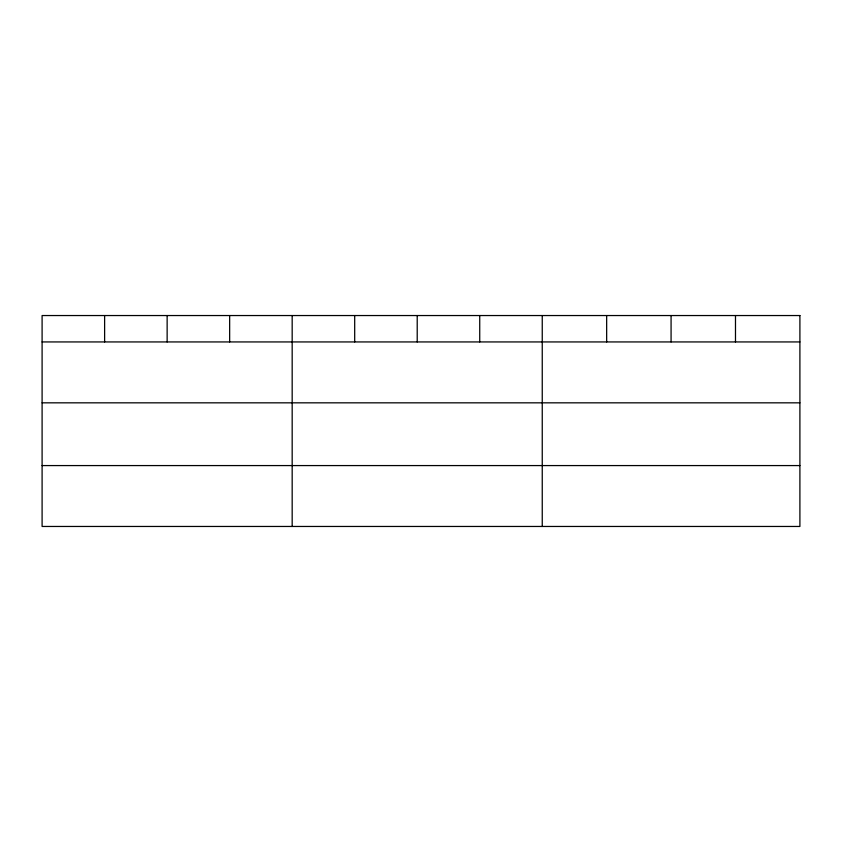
<?xml version="1.0" encoding="UTF-8"?>
<svg xmlns="http://www.w3.org/2000/svg" width="842" height="842" viewBox="0 0 842 842"><rect width="100%" height="100%" fill="white"/><g stroke="black" fill="none" stroke-linecap="round" stroke-linejoin="round"><path stroke-width="1.26" d="M42.1 341.936L799.9 341.936M42.1 402.834L799.9 402.834M42.1 465.573L799.9 465.573M735.487 315.54L735.487 341.936M671.074 315.54L671.074 341.936M606.661 315.54L606.661 341.936M542.248 315.54L542.248 526.461M479.73 315.54L479.73 341.936M417.211 315.54L417.211 341.936M354.692 315.54L354.692 341.936M292.174 315.54L292.174 526.461M229.655 315.54L229.655 341.936M167.137 315.54L167.137 341.936M104.619 315.54L104.619 341.936M799.9 315.54L42.1 315.54L42.1 526.461L799.9 526.461L799.9 315.54"/></g></svg>
